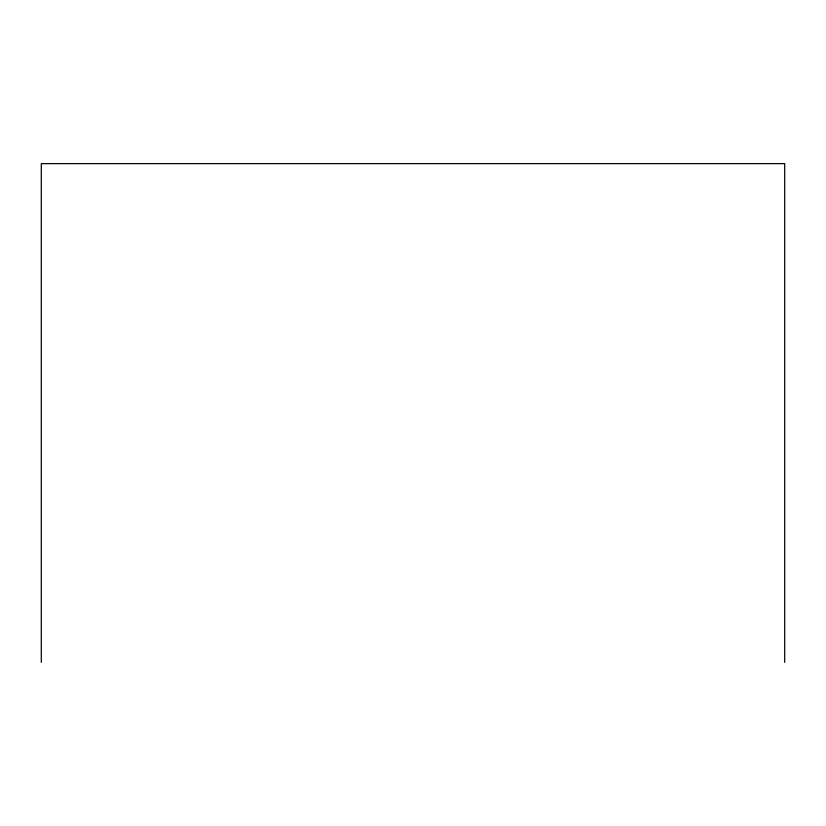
<?xml version="1.0" encoding="UTF-8"?>
<svg xmlns="http://www.w3.org/2000/svg" width="826" height="826" viewBox="0 0 826 826"><rect width="100%" height="100%" fill="white"/><g stroke="black" fill="none" stroke-linecap="round" stroke-linejoin="round"><path stroke-width="1.24" d="M784.7 662.369L784.7 163.631L41.3 163.631L41.3 662.369"/></g></svg>
